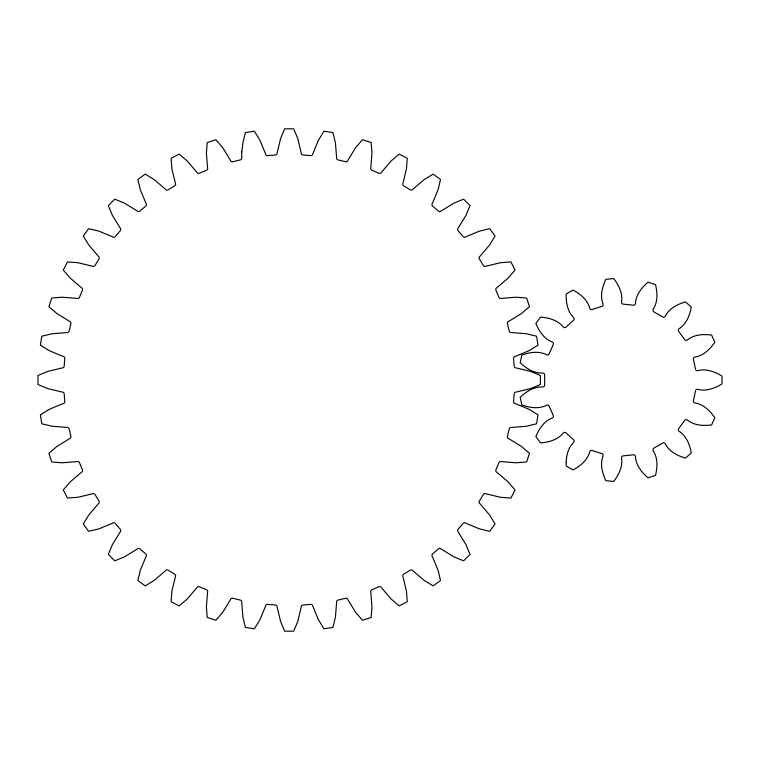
<?xml version="1.0" encoding="UTF-8"?>
<svg xmlns="http://www.w3.org/2000/svg" width="760" height="760" viewBox="0 0 760 760"><rect width="100%" height="100%" fill="white"/><g stroke="black" fill="none" stroke-linecap="round" stroke-linejoin="round"><path stroke-width="1.14" d="M566.19 462.602L566.19 466.032L572.983 469.955C580.459 465.918 587.594 460.085 589.827 451.497A1.881 1.881 0 0 1 592.287 450.509L601.683 453.558A1.881 1.881 0 0 1 603.089 455.81C599.849 464.075 602.195 472.986 605.862 480.643L613.672 481.46C618.858 474.734 623 466.507 621.547 457.748A1.881 1.881 0 0 1 623.399 455.848L633.213 454.812A1.881 1.881 0 0 1 635.426 456.294C635.825 465.158 641.592 472.349 648.052 477.85L655.519 475.427C657.524 467.172 657.961 457.966 653.077 450.556A1.881 1.881 0 0 1 653.989 448.067L662.539 443.127A1.881 1.881 0 0 1 665.152 443.583C669.123 451.516 677.312 455.743 685.463 458.137L691.296 452.884C689.767 444.534 686.422 435.945 678.946 431.167A1.881 1.881 0 0 1 678.765 428.516L684.57 420.527A1.881 1.881 0 0 1 687.144 419.881C694.003 425.514 703.2 426.037 711.616 424.916L714.808 417.743C710.011 410.733 703.466 404.244 694.697 402.923A1.881 1.881 0 0 1 693.452 400.577L695.505 390.925A1.881 1.881 0 0 1 697.594 389.281C706.144 391.637 714.77 388.379 722 383.923L722 376.077C714.77 371.621 706.144 368.362 697.594 370.719A1.881 1.881 0 0 1 695.505 369.075L693.452 359.423A1.881 1.881 0 0 1 694.697 357.077C703.466 355.756 710.011 349.267 714.808 342.256L711.616 335.084C703.2 333.963 694.003 334.485 687.144 340.119A1.881 1.881 0 0 1 684.57 339.473L678.765 331.483A1.881 1.881 0 0 1 678.946 328.833C686.422 324.055 689.767 315.466 691.296 307.116L685.463 301.863C677.312 304.256 669.123 308.484 665.152 316.416A1.881 1.881 0 0 1 662.539 316.873L653.989 311.933A1.881 1.881 0 0 1 653.077 309.444C657.961 302.034 657.524 292.828 655.519 284.572L648.052 282.15C641.592 287.651 635.825 294.842 635.426 303.705A1.881 1.881 0 0 1 633.213 305.188L623.399 304.152A1.881 1.881 0 0 1 621.547 302.252C623 293.493 618.858 285.266 613.672 278.54L605.862 279.357C602.195 287.014 599.849 295.925 603.089 304.19A1.881 1.881 0 0 1 601.683 306.441L592.287 309.491A1.881 1.881 0 0 1 589.827 308.503C587.594 299.915 580.459 294.082 572.983 290.044L566.19 293.968C565.943 302.452 567.435 311.552 573.753 317.775A1.881 1.881 0 0 1 573.372 320.406L566.038 327.019A1.881 1.881 0 0 1 563.388 327.113C557.85 320.178 548.957 317.747 540.493 317.101L535.876 323.447C539.115 331.303 544.169 339.007 552.472 342.123A1.881 1.881 0 0 1 553.204 344.679L549.186 353.704A1.881 1.881 0 0 1 546.801 354.873C538.925 350.787 529.815 352.184 521.816 355.034L520.182 362.71C526.338 368.572 534.09 373.559 542.944 373.027A1.881 1.881 0 0 1 544.644 375.06L544.644 384.94A1.881 1.881 0 0 1 542.944 386.973C534.09 386.441 526.338 391.428 520.182 397.29L521.816 404.966C529.815 407.816 538.925 409.212 546.801 405.127A1.881 1.881 0 0 1 549.186 406.296L553.204 415.321A1.881 1.881 0 0 1 552.472 417.876C544.169 420.992 539.115 428.697 535.876 436.553L540.493 442.899C548.957 442.253 557.85 439.822 563.388 432.887A1.881 1.881 0 0 1 566.038 432.981L573.372 439.594A1.881 1.881 0 0 1 573.753 442.225C568.328 447.611 566.361 455.173 566.19 462.602M241.784 151.952L241.756 157.709A1.881 1.881 0 0 1 240.321 159.932L232.816 161.737A1.881 1.881 0 0 1 230.517 160.407L222.775 147.754L215.887 139.707L207.233 142.519L206.397 153.073L207.565 167.855A1.881 1.881 0 0 1 206.492 170.287L199.367 173.242A1.881 1.881 0 0 1 196.887 172.282L187.255 160.996L179.198 154.128L171.095 158.261L171.912 168.815L175.389 183.236A1.881 1.881 0 0 1 174.705 185.81L168.121 189.839A1.881 1.881 0 0 1 165.528 189.278L154.251 179.636L145.217 174.116L137.864 179.464L140.325 189.762L146.005 203.461A1.881 1.881 0 0 1 145.739 206.102L139.868 211.118A1.881 1.881 0 0 1 137.218 210.976L124.573 203.214L114.788 199.167L108.357 205.608L112.394 215.384L120.156 228.028A1.881 1.881 0 0 1 120.298 230.689L115.282 236.55A1.881 1.881 0 0 1 112.641 236.825L98.942 231.144L88.644 228.674L83.296 236.037L88.815 245.072L98.468 256.348A1.881 1.881 0 0 1 99.019 258.941L94.99 265.525A1.881 1.881 0 0 1 92.416 266.209L77.995 262.732L67.44 261.915L63.308 270.019L70.177 278.074L81.472 287.707A1.881 1.881 0 0 1 82.422 290.177L79.468 297.312A1.881 1.881 0 0 1 77.045 298.385L62.253 297.217L51.699 298.053L48.887 306.707L56.933 313.585L69.587 321.337A1.881 1.881 0 0 1 70.918 323.627L69.112 331.132A1.881 1.881 0 0 1 66.889 332.576L52.098 333.735L41.8 336.214L40.384 345.202L49.4 350.74L63.109 356.411A1.881 1.881 0 0 1 64.79 358.473L64.182 366.168A1.881 1.881 0 0 1 62.206 367.935L47.775 371.393L38 375.449L38 384.55L47.775 388.607L62.206 392.065A1.881 1.881 0 0 1 64.182 393.832L64.79 401.527A1.881 1.881 0 0 1 63.109 403.588L49.4 409.26L40.384 414.798L41.8 423.785L52.098 426.265L66.889 427.424A1.881 1.881 0 0 1 69.112 428.868L70.918 436.373A1.881 1.881 0 0 1 69.587 438.662L56.933 446.414L48.887 453.292L51.699 461.947L62.253 462.783L77.045 461.615A1.881 1.881 0 0 1 79.468 462.688L82.422 469.822A1.881 1.881 0 0 1 81.472 472.292L70.177 481.925L63.308 489.981L67.44 498.085L77.995 497.268L92.416 493.791A1.881 1.881 0 0 1 94.99 494.475L99.019 501.058A1.881 1.881 0 0 1 98.468 503.652L88.815 514.928L83.296 523.963L88.644 531.325L98.942 528.856L112.641 523.174A1.881 1.881 0 0 1 115.282 523.45L120.298 529.311A1.881 1.881 0 0 1 120.156 531.971L112.394 544.616L108.357 554.392L114.788 560.832L124.573 556.785L137.218 549.024A1.881 1.881 0 0 1 139.868 548.881L145.739 553.897A1.881 1.881 0 0 1 146.005 556.538L140.325 570.237L137.864 580.535L145.217 585.884L154.251 580.364L165.528 570.722A1.881 1.881 0 0 1 168.121 570.161L174.705 574.189A1.881 1.881 0 0 1 175.389 576.764L171.912 591.185L171.095 601.739L179.198 605.872L187.255 599.003L196.887 587.717A1.881 1.881 0 0 1 199.367 586.758L206.492 589.712A1.881 1.881 0 0 1 207.565 592.144L206.397 606.927L207.233 617.481L215.887 620.293L222.775 612.246L230.517 599.592A1.881 1.881 0 0 1 232.816 598.262L240.321 600.067A1.881 1.881 0 0 1 241.756 602.29L242.915 617.082L245.394 627.38L254.381 628.805L259.92 619.78L265.591 606.072A1.881 1.881 0 0 1 267.653 604.39L275.348 604.998A1.881 1.881 0 0 1 277.115 606.974L280.573 621.404L284.63 631.18L293.731 631.18L297.787 621.404L301.245 606.974A1.881 1.881 0 0 1 303.022 604.998L310.716 604.39A1.881 1.881 0 0 1 312.778 606.072L318.44 619.78L323.978 628.805L332.966 627.38L335.445 617.082L336.604 602.29A1.881 1.881 0 0 1 338.048 600.067L345.553 598.262A1.881 1.881 0 0 1 347.852 599.592L355.594 612.246L362.472 620.293L371.127 617.481L371.972 606.927L370.794 592.144A1.881 1.881 0 0 1 371.868 589.712L379.002 586.758A1.881 1.881 0 0 1 381.482 587.717L391.106 599.003L399.161 605.872L407.265 601.739L406.448 591.185L402.971 576.764A1.881 1.881 0 0 1 403.655 574.189L410.238 570.161A1.881 1.881 0 0 1 412.832 570.722L424.108 580.364L433.143 585.884L440.505 580.535L438.045 570.237L432.354 556.538A1.881 1.881 0 0 1 432.63 553.897L438.491 548.881A1.881 1.881 0 0 1 441.151 549.024L453.796 556.785L463.581 560.832L470.012 554.392L465.965 544.616L458.204 531.971A1.881 1.881 0 0 1 458.061 529.311L463.077 523.45A1.881 1.881 0 0 1 465.719 523.174L479.417 528.856L489.715 531.325L495.064 523.963L489.544 514.928L479.902 503.652A1.881 1.881 0 0 1 479.341 501.058L483.379 494.475A1.881 1.881 0 0 1 485.944 493.791L500.365 497.268L510.919 498.085L515.052 489.981L508.183 481.925L496.897 472.292A1.881 1.881 0 0 1 495.938 469.822L498.892 462.688A1.881 1.881 0 0 1 501.325 461.615L516.116 462.783L526.661 461.947L529.473 453.292L521.436 446.414L508.772 438.662A1.881 1.881 0 0 1 507.442 436.373L509.247 428.868A1.881 1.881 0 0 1 511.48 427.424L526.271 426.265L536.56 423.785L537.985 414.798L528.96 409.26L515.251 403.588A1.881 1.881 0 0 1 513.579 401.527L514.178 393.832A1.881 1.881 0 0 1 516.154 392.065L530.584 388.607L540.36 384.55L540.36 375.449L530.584 371.393L516.154 367.935A1.881 1.881 0 0 1 514.178 366.168L513.579 358.473A1.881 1.881 0 0 1 515.251 356.411L528.96 350.74L537.985 345.202L536.56 336.214L526.271 333.735L511.48 332.576A1.881 1.881 0 0 1 509.247 331.132L507.442 323.627A1.881 1.881 0 0 1 508.772 321.337L521.436 313.585L529.473 306.707L526.661 298.053L516.116 297.217L501.325 298.385A1.881 1.881 0 0 1 498.892 297.312L495.938 290.177A1.881 1.881 0 0 1 496.897 287.707L508.183 278.074L515.052 270.019L510.919 261.915L500.365 262.732L485.944 266.209A1.881 1.881 0 0 1 483.379 265.525L479.341 258.941A1.881 1.881 0 0 1 479.902 256.348L489.544 245.072L495.064 236.037L489.715 228.674L479.417 231.144L465.719 236.825A1.881 1.881 0 0 1 463.077 236.55L458.061 230.689A1.881 1.881 0 0 1 458.204 228.028L465.965 215.384L470.012 205.608L463.581 199.167L453.796 203.214L441.151 210.976A1.881 1.881 0 0 1 438.491 211.118L432.63 206.102A1.881 1.881 0 0 1 432.354 203.461L438.045 189.762L440.505 179.464L433.143 174.116L424.108 179.636L412.832 189.278A1.881 1.881 0 0 1 410.238 189.839L403.655 185.81A1.881 1.881 0 0 1 402.971 183.236L406.448 168.815L407.265 158.261L399.161 154.128L391.106 160.996L381.482 172.282A1.881 1.881 0 0 1 379.002 173.242L371.868 170.287A1.881 1.881 0 0 1 370.794 167.855L371.972 153.073L371.127 142.519L362.472 139.707L355.594 147.754L347.852 160.407A1.881 1.881 0 0 1 345.553 161.737L338.048 159.932A1.881 1.881 0 0 1 336.604 157.709L335.445 142.918L332.966 132.62L323.978 131.195L318.44 140.22L312.778 153.928A1.881 1.881 0 0 1 310.716 155.61L303.022 155.002A1.881 1.881 0 0 1 301.245 153.026L297.787 138.595L293.731 128.82L284.63 128.82L280.573 138.595L277.115 153.026A1.881 1.881 0 0 1 275.348 155.002L267.653 155.61A1.881 1.881 0 0 1 265.591 153.928L259.92 140.22L254.381 131.195L245.394 132.62L242.915 142.918L241.784 151.952"/></g></svg>
